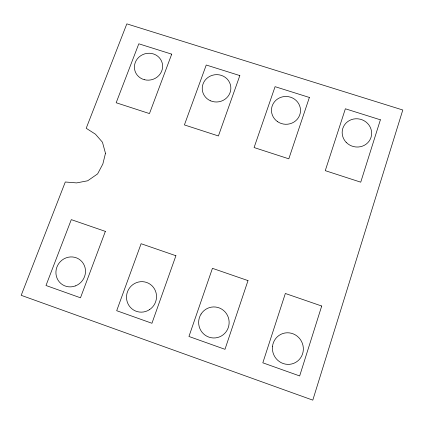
<?xml version="1.0" encoding="UTF-8"?>
<svg xmlns="http://www.w3.org/2000/svg" width="424" height="424" viewBox="0 0 424 424"><rect width="100%" height="100%" fill="white"/><g stroke="black" fill="none" stroke-linecap="round" stroke-linejoin="round"><path stroke-width="0.64" d="M105.475 153.303L102.847 164.003L97.61 173.893L87.673 180.778L76.622 182.903L65.296 181.997L21.2 295.321L312.795 400.139L402.8 110.007L126.829 23.861L86.199 128.276L95.437 134.18L102.46 142.231L105.475 153.303M321.705 306.027L299.667 375.95L262.822 362.811L285.347 293.482L321.705 306.027M380.392 119.807L360.734 182.177L325.261 170.66L345.369 108.788L380.392 119.807M248.008 280.603L224.98 349.318L188.945 336.471L212.44 268.328L248.008 280.603M309.377 97.462L288.813 158.825L254.093 147.547L275.081 86.676L309.377 97.462M175.907 255.725L151.935 323.274L116.69 310.707L141.107 243.721L175.907 255.725M239.836 75.583L218.408 135.961L184.408 124.921L206.244 65.015L239.836 75.583M105.353 231.382L80.481 297.796L45.993 285.5L71.29 219.632L105.353 231.382M171.715 54.155L149.465 113.574L116.165 102.756L138.807 43.799L171.715 54.155M75.387 285.914A15.211 14.57 -53.6 0 0 80.528 260.288A15.211 14.57 -53.6 0 0 56.212 269.494A15.211 14.57 -53.6 0 0 75.387 285.914M149.423 309.706A15.328 14.941 -63.8 0 0 148.623 283.322A15.328 14.941 -63.8 0 0 126.511 297.68A15.328 14.941 -63.8 0 0 149.423 309.706M201.077 314.041A15.524 15.243 89.3 0 0 213.15 337.965A15.524 15.243 89.3 0 0 227.45 315.366A15.524 15.243 89.3 0 0 201.077 314.041M272.515 346.313A15.879 15.407 66.9 0 0 293.922 363.262A15.879 15.407 66.9 0 0 297.203 336.174A15.879 15.407 66.9 0 0 272.515 346.313M144.361 79.696A14.183 13.388 -17.4 0 0 162.281 63.282A14.183 13.388 -17.4 0 0 138.924 57.145A14.183 13.388 -17.4 0 0 144.361 79.696M210.654 100.859A14.326 13.669 -8.1 0 0 230.783 86.772A14.326 13.669 -8.1 0 0 208.189 77.311A14.326 13.669 -8.1 0 0 210.654 100.859M277.55 121.646A14.527 13.907 4.4 0 0 300.446 111.803A14.527 13.907 4.4 0 0 279.967 97.674A14.527 13.907 4.4 0 0 277.55 121.646M346.17 142.316A14.803 14.087 16.4 0 0 371.026 137.334A14.803 14.087 16.4 0 0 353.521 119.049A14.803 14.087 16.4 0 0 346.17 142.316"/></g></svg>
